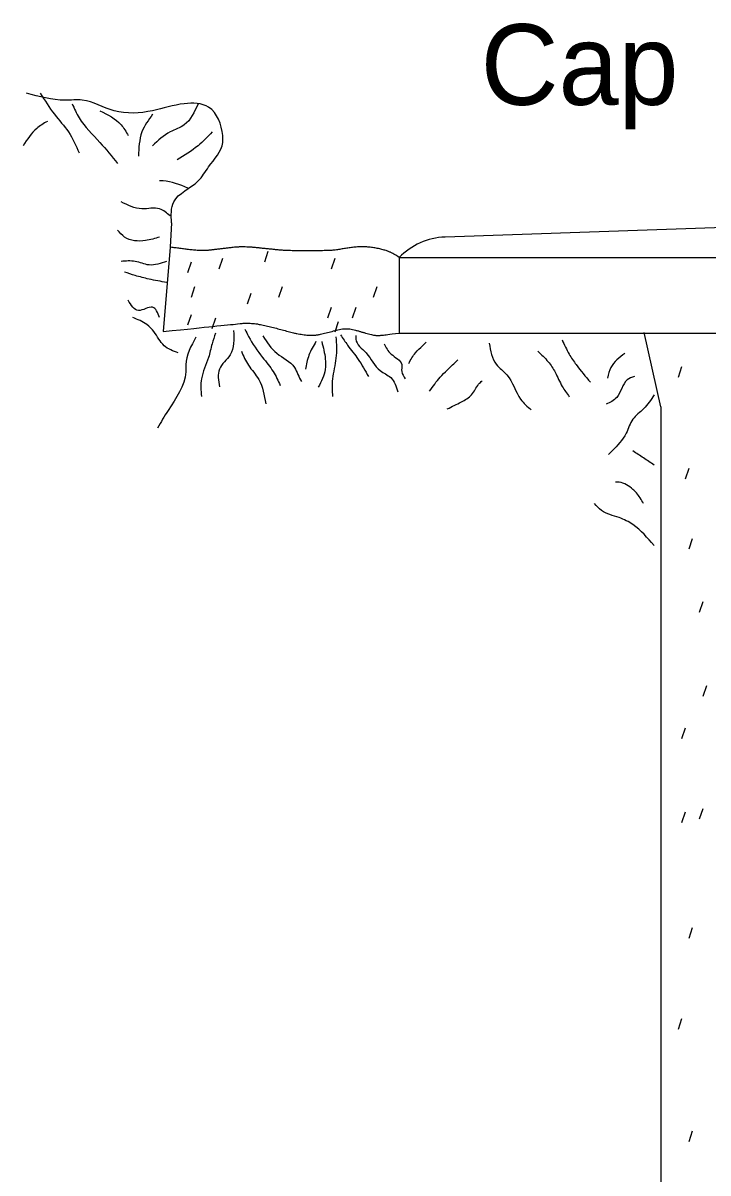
# Model space of a CAD drawing. Extents: x 0 to 2.83, y 0 to 1.83.
# Drawn here: x 2.1727 to 2.286, y 1.2122 to 1.4023 of the extents above; entities that cross this region are included whole.
import ezdxf

# ---------------------------------------------------------------- set-up
doc = ezdxf.new("R2010")
doc.units = 0
for name, color, linetype in [('Default', 7, 'Continuous'), ('RD_Pr_Roadway_Notes', 7, 'Continuous'), ('SH_General_Details', 7, 'Continuous')]:
    doc.layers.add(name, color=color, linetype=linetype)

msp = doc.modelspace()

# ---------------------------------------------------------------- linework, layer by layer
at = {"layer": 'Default'}
msp.add_line((2.197072875855176, 1.3652513478909938), (2.195904996959178, 1.3513288726886121), dxfattribs=at)
for points in [[(2.23492860086119, 1.3635621422131865), (2.2345779756337985, 1.3638136442919582), (2.234222692953108, 1.364043457114449), (2.2338417094536704, 1.3642414222021906), (2.23365286574146, 1.364339548399052), (2.2334624129921776, 1.3644286600788442), (2.2332658553749902, 1.364509760127714), (2.233064671020268, 1.3645927691777555), (2.2328624815673215, 1.3646646855471043), (2.232653600845544, 1.3647288088796048), (2.231886802727042, 1.3649642047074941), (2.23111336680135, 1.3651314200741558), (2.2303202412352547, 1.3652324501213937), (2.2295445349097833, 1.3653312612680106), (2.228761800400971, 1.3653686677423624), (2.2279869341791256, 1.3653121422131864), (2.2276024659380895, 1.36528409573113), (2.2272166389391406, 1.3652508741756288), (2.2268349321500045, 1.3651905552660435), (2.2264504968755525, 1.3651298051891236), (2.226067157471983, 1.365066189297041), (2.225683000510989, 1.3650056279030947), (2.225299185515253, 1.3649451204193144), (2.224915662907867, 1.3648849075203149), (2.2245309523791654, 1.3648281243619829), (2.2241492185414415, 1.3647717805628983), (2.2237639829904423, 1.3647427316439658), (2.2233786008693857, 1.3647288088796048), (2.2227974307887837, 1.3647078128506749), (2.222216286701022, 1.3646931559686868), (2.221634903706668, 1.3646857167390494), (2.221050696912466, 1.3646782413778213), (2.2204664929308575, 1.3646702164677291), (2.2198822811164542, 1.364669101619473), (2.2192974655539377, 1.3646679856186121), (2.2187126376748667, 1.3646746348453074), (2.218127818402706, 1.3646823401299624), (2.217544558416365, 1.3646900248696414), (2.2169615665257556, 1.364705102475485), (2.216378600869386, 1.3647288088796048), (2.215799100471346, 1.3647523743679135), (2.2152199289516195, 1.364786443932852), (2.2146430787407443, 1.36484539010649), (2.2140645733595474, 1.3649045054165034), (2.213486301700829, 1.364965047871074), (2.2129078640543502, 1.365024404506883), (2.212329476971237, 1.3650837559548525), (2.211751120403467, 1.3651427880001574), (2.2111726011045856, 1.3652014544275908), (2.2105957663708016, 1.3652599500281124), (2.210016170848219, 1.3652904961337655), (2.2094369341865763, 1.3653121422131864), (2.2091236950174555, 1.3653238479626684), (2.2088097209223196, 1.3653198481445519), (2.208496428883879, 1.3653070003320782), (2.2081824001208528, 1.3652941223075001), (2.207867874582915, 1.3652808015016227), (2.2075558209866863, 1.365243765779337), (2.2069286920577866, 1.365169335701069), (2.2063015631281417, 1.3650949056242911), (2.2056744341984973, 1.365020475546768), (2.2050473052703423, 1.3649460454692453), (2.2044201763406974, 1.3648716153917222), (2.203793047412543, 1.3647971853149443), (2.2034809938155693, 1.3647601495911685), (2.203166571713297, 1.3647470136923103), (2.2028524395146056, 1.364733950759968), (2.2026956960589272, 1.364727432711175), (2.2025389421240074, 1.364724116684994), (2.2023821719013736, 1.3647229079713432), (2.202225442515372, 1.364721699572107), (2.202068665402441, 1.3647231196482985), (2.201911934210418, 1.3647288088796048), (2.201507358929573, 1.364743494675061), (2.2011035088927136, 1.3647684817639498), (2.2007008556321845, 1.3648120408867805), (2.200296878244041, 1.3648557432537287), (2.1998940628179, 1.3649033993040531), (2.1994913680405004, 1.3649551727754383), (2.1990881243378504, 1.365007016820958), (2.1986858397611067, 1.3650654774112014), (2.198282398945896, 1.3651157574695854), (2.197879781213461, 1.3651659349491208), (2.1974769415781483, 1.3652149719332665), (2.197072875855176, 1.3652513478909938)], [(2.195904996959178, 1.3513288726886121), (2.200204610182403, 1.351771728238961), (2.204504223406373, 1.3522145837878197), (2.208803836631088, 1.3526574393374233), (2.2092880141817615, 1.3527073091049997), (2.209777585899143, 1.3527066152316838), (2.2102636368632895, 1.3526923295808344), (2.2107508835606855, 1.3526780087855963), (2.2112380192138836, 1.352633341375491), (2.21171883568099, 1.3525337913607567), (2.212696480074583, 1.3523313762572913), (2.2136561936587675, 1.3521055007716027), (2.214619014928548, 1.351864683104059), (2.2155863171101196, 1.351622744686654), (2.2165419875868246, 1.3513437500384955), (2.2175115460806176, 1.351106621716669), (2.217988374412118, 1.3509900021386652), (2.218469528672902, 1.3509097566244512), (2.218957184779702, 1.3508368920815497), (2.219438494976668, 1.3507649757308273), (2.2199208612308485, 1.350725783063969), (2.220403600846289, 1.3507161143442004), (2.2206473673336786, 1.3507112319817154), (2.220891953817068, 1.3507238966663686), (2.2211356624879524, 1.3507518021908909), (2.2213821509689673, 1.3507800260139018), (2.2216279710382802, 1.35080840135639), (2.221867697702406, 1.3508685790648072), (2.2223559866086227, 1.3509911524434892), (2.222843774809001, 1.3511146158253162), (2.223331694776623, 1.3512380677384643), (2.223819774352817, 1.3513615600352495), (2.22430666631466, 1.3514863724355906), (2.224795603906421, 1.3516099160542099), (2.225272274030058, 1.3517303599571198), (2.225772500539629, 1.3517785893080143), (2.2262594369322644, 1.3517694596966117), (2.2267393150278014, 1.3517604624201862), (2.22722172141975, 1.3516888703664152), (2.227695544079749, 1.3515610037555306), (2.2281832241140886, 1.3514293975700944), (2.228649268477468, 1.3512748025280743), (2.2291296470478756, 1.3511436514740198), (2.229606757708697, 1.3510133926120906), (2.230080713055341, 1.3508872131941227), (2.230566769274382, 1.350775866965702), (2.230804712674825, 1.350721358661106), (2.23104644462025, 1.3506977841993182), (2.2312880324327033, 1.3506913326618581), (2.231528996719478, 1.3506848977764456), (2.231772337651311, 1.3506863199373096), (2.232011934195517, 1.3507161143442004), (2.2329841564171597, 1.3508370125172047), (2.2339563786395473, 1.3509579106902092), (2.23492860086119, 1.3510788088639585)]]:
    msp.add_open_spline(points, degree=3, dxfattribs=at)
at = {"layer": 'SH_General_Details'}
for p, q in [((2.1973036008611904, 1.3692788088714092), (2.197072875855176, 1.3652513478902488)), ((2.320522422426252, 1.3696615842354802), (2.2424995984830542, 1.3669469849896936)), ((2.20517860086119, 1.3616954755385726), (2.205761934194772, 1.3634454755385725)), ((2.212703600837348, 1.362862142204991), (2.21328693417093, 1.3646121422049908)), ((2.2237286008537396, 1.3616954755385726), (2.2243119341865762, 1.3634454755385725)), ((2.23492860086119, 1.3635621422131865), (2.40992860086119, 1.3635621422131865)), ((2.23492860086119, 1.3635621422131865), (2.23492860086119, 1.3510788088639585)), ((2.1999869341791256, 1.3611121422049908), (2.2005702675119623, 1.362862142204991)), ((2.2005702675119623, 1.357028808871409), (2.201153600845544, 1.3587788088714092)), ((2.2098452675283538, 1.3559204755221812), (2.21042860086119, 1.3576704755221813)), ((2.21503693417093, 1.357028808871409), (2.215620267504512, 1.3587788088714092)), ((2.230670267496316, 1.357028808871409), (2.2312536008298975, 1.3587788088714092)), ((2.1999869341791256, 1.3524204755221811), (2.2005702675119623, 1.3541704755221813)), ((2.2231452675201577, 1.3535871421893446), (2.2237286008537396, 1.3553371421893445)), ((2.2272286008537394, 1.3535871421893446), (2.227811934186576, 1.3553371421893445)), ((2.2040119341947717, 1.3518371421893447), (2.2045952675283536, 1.3535871421893446)), ((2.2243119341865762, 1.3512538088557629), (2.224895267520158, 1.353003808855763)), ((2.23492860086119, 1.3510788088639585), (2.25266193417093, 1.3510788088639585)), ((2.2351036008537397, 1.3510788088639585), (2.40992860086119, 1.3510788088639585)), ((2.24717860086119, 1.3510788088639585), (2.2759369341865763, 1.3510788088639585)), ((2.278153600845544, 1.338887142220637), (2.27541193417093, 1.3511954755385724)), ((2.281070267511962, 1.3437871421967953), (2.281653600845544, 1.3455371421967952)), ((2.278153600845544, 1.338887142220637), (2.278153600845544, 1.1230538088878004)), ((2.2822369341791258, 1.3269871422049908), (2.2828202675119624, 1.328737142204991)), ((2.2828202675119624, 1.315378808855763), (2.283403600845544, 1.317128808855763)), ((2.2845702675119623, 1.3049371422131866), (2.2851536008455438, 1.3066871422131865)), ((2.2851536008455438, 1.2910538088878005), (2.2857369341791256, 1.2928038088878004)), ((2.281653600845544, 1.2840538088878004), (2.2822369341791258, 1.2858038088878005)), ((2.281653600845544, 1.2701704755221812), (2.2822369341791258, 1.2719204755221813)), ((2.2845702675119623, 1.2707538088557628), (2.2851536008455438, 1.272503808855763)), ((2.2828202675119624, 1.2510371421967952), (2.283403600845544, 1.252787142196795)), ((2.281070267511962, 1.2359871422049908), (2.281653600845544, 1.2377371422049908)), ((2.2828202675119624, 1.2174371422131864), (2.283403600845544, 1.2191871422131866))]:
    msp.add_line(p, q, dxfattribs=at)
msp.add_arc((2.242909204979299, 1.3558712231044976), 0.011083333380255744, 92.11796111111111, 136.05898055756964, dxfattribs=at)
for points in [[(2.1973036008611904, 1.3692788088714092), (2.197653600845544, 1.3727788088714092), (2.20167860086119, 1.3762204755542187), (2.2034286008611903, 1.3785538088878004), (2.205761934194772, 1.3825788088639586), (2.205761934194772, 1.3837454755303769), (2.2034286008611903, 1.3884121421967952), (2.1994036008455438, 1.3889954755303768), (2.194153600845544, 1.3878288088639585), (2.187795267496316, 1.3878288088639585), (2.182545267496316, 1.3895788088639587), (2.1796869341865763, 1.3895788088639587), (2.1733286008373485, 1.390745475530377)], [(2.1756036008537394, 1.390745475530377), (2.1779369341865764, 1.387245475530377), (2.1802702675201577, 1.3843288088639585), (2.182020267520158, 1.380887142220637)], [(2.1808536008537396, 1.3889954755303768), (2.182020267520158, 1.3866621421967953), (2.1854619341627344, 1.3825788088639586), (2.1883786008298975, 1.379137142220637)], [(2.20167860086119, 1.3889954755303768), (2.1994036008455438, 1.385495475530377), (2.1970702675119624, 1.3843288088639585), (2.194153600845544, 1.3820538088878005)], [(2.176770267520158, 1.3860788088639586), (2.175020267520158, 1.3849121421967951), (2.172745267504512, 1.3820538088878005)], [(2.1854619341627344, 1.3878288088639585), (2.188961934162734, 1.385495475530377), (2.190128600829898, 1.3837454755303769)], [(2.194153600845544, 1.387245475530377), (2.192403600845544, 1.3843288088639585), (2.1918202675119622, 1.3803038088878004)], [(2.2040119341947717, 1.3843288088639585), (2.20167860086119, 1.3820538088878005), (2.1982369341791257, 1.3797204755542187)], [(2.1999869341791256, 1.3750538088878004), (2.195903600845544, 1.3762204755542187), (2.195320267511962, 1.3762204755542187)], [(2.1970702675119624, 1.3704454755385724), (2.195320267511962, 1.371612142204991), (2.192403600845544, 1.371612142204991), (2.188961934162734, 1.3727788088714092)], [(2.195320267511962, 1.3669454755385726), (2.1929869341791255, 1.3663621422049907), (2.189545267496316, 1.3669454755385726), (2.1883786008298975, 1.3681121422049909)], [(2.1964869341791258, 1.3629204755221813), (2.193570267511962, 1.3623371421893447), (2.191295267496316, 1.3629204755221813), (2.188961934162734, 1.3629204755221813)], [(2.1964869341791258, 1.3594204755221813), (2.193570267511962, 1.3600038088557629), (2.191295267496316, 1.3605871421893445), (2.189545267496316, 1.3611704755221812)], [(2.195320267511962, 1.3536454755460232), (2.194153600845544, 1.3553371421893445), (2.1918202675119622, 1.3548121422131865), (2.190128600829898, 1.3565038088557628)], [(2.198408210440038, 1.3478121422131866), (2.196074877106456, 1.3489788088796049), (2.194383210424392, 1.3513121422131864), (2.1932165437572286, 1.3524788088796047), (2.190883210424392, 1.3536454755460232)], [(2.201331878901331, 1.3504207020712404), (2.1996402122192666, 1.3458123687220125), (2.1996402122192666, 1.3446457020548492), (2.196723545552103, 1.3382873687458543), (2.194973545552103, 1.335370702078691)], [(2.2045696651384814, 1.3510385106248168), (2.2039863318048996, 1.349288510624817), (2.203402998471318, 1.3470135106486587), (2.2022363318048996, 1.3435135106486586), (2.2022363318048996, 1.3405968439822404)], [(2.2075442298591716, 1.351488616458079), (2.2069608965255902, 1.347463616481921), (2.20521089652559, 1.3451302831490843), (2.20521089652559, 1.342213616481921)], [(2.209425951281993, 1.3517025945310799), (2.21000928461483, 1.3505359278646616), (2.212342617948411, 1.3470359278646618), (2.2140926179484115, 1.34470259453108), (2.2152592846148296, 1.3424275945154338)], [(2.2124073816739602, 1.3505951976214854), (2.2146823816501184, 1.3477368643124907), (2.217599048316537, 1.345403530978909), (2.2181823816501183, 1.3442368643124907), (2.2187657149837, 1.3430701976453272)], [(2.2244719303161484, 1.35043682946091), (2.2244719303161484, 1.3469368294609099), (2.223888596982567, 1.3434951628183334), (2.223888596982567, 1.34057849615117)], [(2.2252359124437553, 1.3508117912044135), (2.226402579110919, 1.3490617912044136), (2.228152579110919, 1.3467284578708318), (2.2298442457534953, 1.3438701245618372)], [(2.22774727681583, 1.3506521165897458), (2.22774727681583, 1.3500687832569092), (2.2294389434584065, 1.3477937832405178), (2.2317722767919883, 1.3448771165740996), (2.2335222767919882, 1.3437104499076813), (2.2346889434584067, 1.3413771165740995)], [(2.2618436838165508, 1.3499390283805637), (2.263010350483714, 1.3476056950469821), (2.264177017150132, 1.345855695046982), (2.266510350483714, 1.3429390283805638)], [(2.2088388461813913, 1.3480812299003213), (2.2100055128485545, 1.3457478965667395), (2.211697179530619, 1.343414563233903), (2.2128638461977825, 1.3393895632175117)], [(2.221168860349862, 1.3496934992661087), (2.220002193683444, 1.3474184992899505), (2.219418860349862, 1.345085165956369)], [(2.2221253332056685, 1.3496584524859994), (2.222708666538505, 1.3468001191762595), (2.222708666538505, 1.3450501191762596), (2.2215419998720867, 1.3421334525098412)], [(2.232420267496316, 1.3493057513502746), (2.233586934162734, 1.34761408466821), (2.2353369341627345, 1.34586408466821), (2.2353369341627345, 1.3446974180010467), (2.235920267496316, 1.3435307513346284)], [(2.2365036008298977, 1.3460621422131864), (2.2376119341791254, 1.3478121422131866), (2.238778600845544, 1.3489788088796049), (2.2393619341791258, 1.3495621422131865)], [(2.24980360086119, 1.3494082550627498), (2.2509702675283534, 1.34590825506275), (2.2527202675283537, 1.3441582550627498), (2.2549952675045115, 1.3401332550865916), (2.256745267504512, 1.3383832550865917)], [(2.2578400198430404, 1.3480858694506197), (2.2595316864856168, 1.3463358694506198), (2.26069835315278, 1.3445858694506196), (2.2618650198191985, 1.342252536117038), (2.2630316864856166, 1.3405608694744615)], [(2.2399452675119624, 1.3414538088639585), (2.2416952675119624, 1.3437871421967953), (2.2428619341791256, 1.3449538088639585), (2.2446119341791255, 1.346645475546023)], [(2.272230082603602, 1.3477160412212221), (2.2698967492700204, 1.3453827078876404), (2.269371749254374, 1.3436327078876404)], [(2.2428619341791256, 1.338537142196795), (2.245195267511962, 1.3397038088639586), (2.2468869341947717, 1.3408704755303769), (2.24805360086119, 1.342620475530377), (2.248636934194772, 1.3432038088639586)], [(2.273783335173188, 1.3439174616461007), (2.2726166685067697, 1.343334128312519), (2.2708666685067698, 1.3404174616461006), (2.26911666850677, 1.339309128336361)], [(2.277045267496316, 1.3408704755303769), (2.275295267496316, 1.338537142196795), (2.273545267496316, 1.3368454755542187), (2.272436934186576, 1.334512142220637), (2.2701036008537394, 1.3315954755542188), (2.269520267520158, 1.3310121422206371)], [(2.277045267496316, 1.329262142220637), (2.275295267496316, 1.3304288088878005), (2.273545267496316, 1.3315954755542188)], [(2.275295267496316, 1.3229038088714091), (2.2741286008298975, 1.3246538088714093), (2.273545267496316, 1.325237142204991), (2.271270267520158, 1.3264038088714092), (2.270686934186576, 1.3264038088714092)], [(2.277045267496316, 1.3159621421893446), (2.273545267496316, 1.319403808871409), (2.271270267520158, 1.3205704755385725), (2.2683536008537395, 1.3217371422049908), (2.2671869341865762, 1.3229038088714091)]]:
    msp.add_spline(points, degree=3, dxfattribs=at)

# ---------------------------------------------------------------- texts
at = {"layer": 'RD_Pr_Roadway_Notes'}
msp.add_text('Cap', height=0.013333329999999937, dxfattribs=at).set_placement((2.2483812699097325, 1.38880571304982))

doc.saveas('drawing.dxf')
